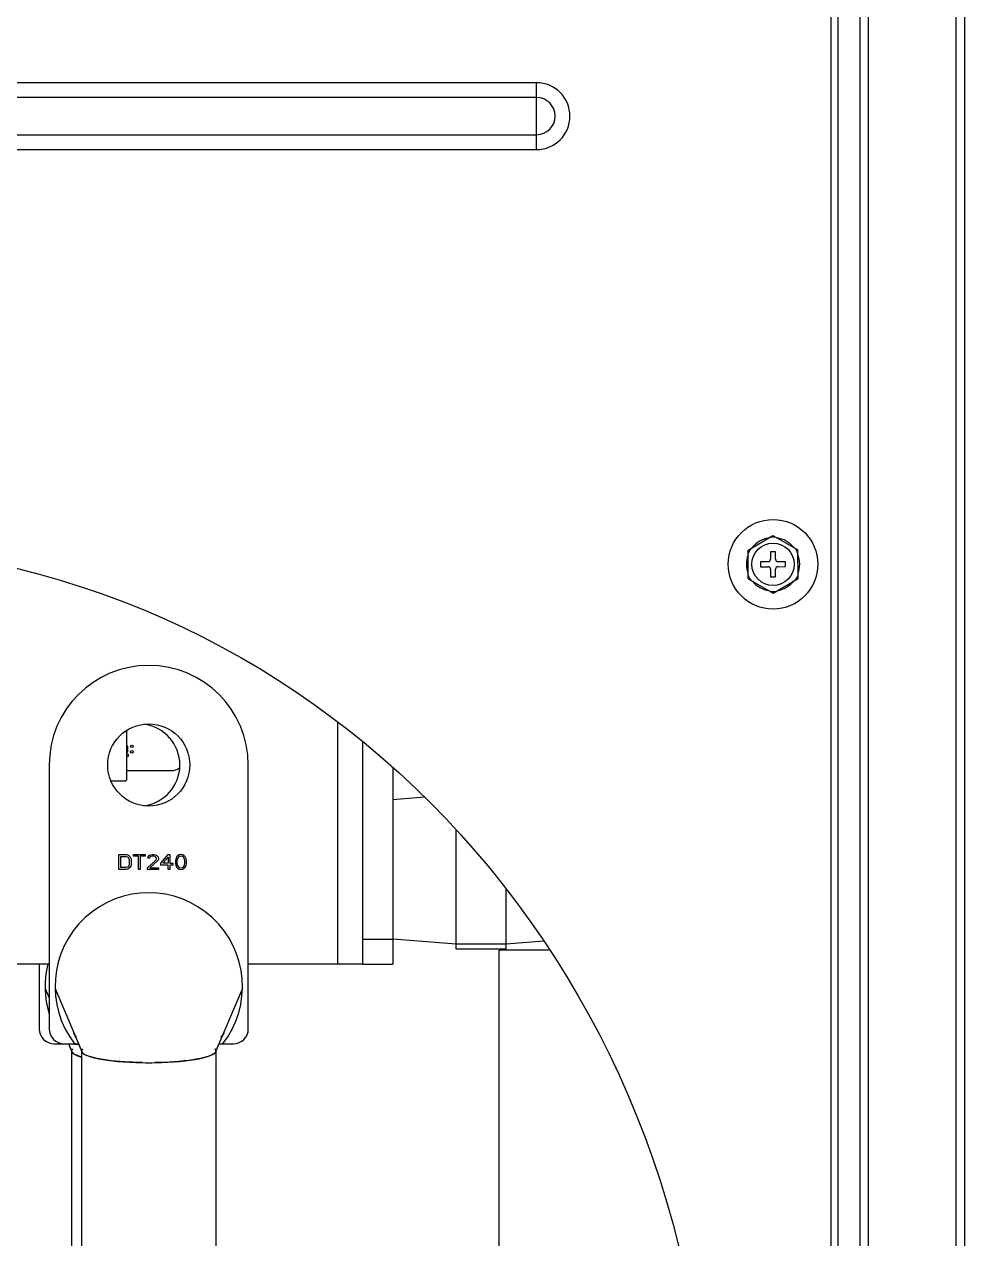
# Model space of a CAD drawing. Extents: x 59521 to 184406, y -1257 to 56672.
# Drawn here: x 80583.2 to 80772.1, y 18407.7 to 18651.6 of the extents above; entities that cross this region are included whole.
import ezdxf

# ---------------------------------------------------------------- set-up
doc = ezdxf.new("R2010")
doc.units = 0
doc.header["$MEASUREMENT"] = 0
doc.layers.get('0').update_dxf_attribs({"linetype": 'CONTINUOUS'})
for name, color, linetype in [('2303-00127-SM35-M8X9_XZW_0', 7, 'CONTINUOUS'), ('2401-01144-S-M6-16HWM_0', 7, 'CONTINUOUS'), ('4215-19371_3_0', 7, 'CONTINUOUS'), ('4215-19375_1_0', 7, 'CONTINUOUS'), ('4215-19912_1_0', 7, 'CONTINUOUS'), ('4217-19512_0', 7, 'CONTINUOUS'), ('BOARD_AA_0', 7, 'CONTINUOUS'), ('DT-240_0', 7, 'CONTINUOUS'), ('EXTRUDED-51305_AA_0', 7, 'CONTINUOUS'), ('EXTRUDED-52069_AA_0', 7, 'CONTINUOUS')]:
    doc.layers.add(name, color=color, linetype=linetype)

# ---------------------------------------------------------------- blocks, each defined once
blk = doc.blocks.new('A$C2059127E')
at = {"color": 87}
blk.add_ellipse((1420.13, 304.92), major_axis=(0, 188.03), ratio=0.950994, dxfattribs=at)
at = {"color": 87, "linetype": 'Continuous'}
blk.add_ellipse((1486.85, 391.29), major_axis=(13.5, 0), ratio=0.176327, start_param=-0.060036, end_param=0.158945, dxfattribs=at)
at = {"layer": '2303-00127-SM35-M8X9_XZW_0', "color": 87, "linetype": 'Continuous'}
for p, q in [((1542.32, 442.21), (1535.85, 441.7)), ((1548.6, 411.7), (1548.6, 435.71)), ((1558.6, 423.9), (1558.6, 411.7)), ((1548.6, 412.7), (1535.85, 413.7)), ((1558.6, 412.7), (1548.6, 412.7)), ((1566.25, 413.3), (1558.6, 412.7)), ((1558.6, 411.7), (1548.6, 411.7))]:
    blk.add_line(p, q, dxfattribs=at)
at = {"layer": '2401-01144-S-M6-16HWM_0', "color": 87, "linetype": 'Continuous'}
for p, q in [((1607.22, 491.84), (1612.2, 494.77)), ((1607.22, 491.84), (1612.2, 494.77)), ((1612.2, 494.77), (1617.22, 491.93)), ((1612.2, 494.77), (1617.22, 491.93)), ((1607.28, 486.07), (1607.22, 491.84)), ((1607.28, 486.07), (1607.22, 491.84)), ((1612.73, 491.5), (1611.73, 491.5)), ((1611.73, 491.5), (1611.74, 490)), ((1612.73, 491.5), (1611.73, 491.5)), ((1611.73, 491.5), (1611.74, 490)), ((1612.74, 490), (1612.73, 491.5)), ((1612.74, 490), (1612.73, 491.5)), ((1617.28, 486.16), (1617.22, 491.93)), ((1617.28, 486.16), (1617.22, 491.93)), ((1611.25, 489.49), (1609.75, 489.48)), ((1611.25, 489.49), (1609.75, 489.48)), ((1609.75, 489.48), (1609.75, 488.48)), ((1609.75, 489.48), (1609.75, 488.48)), ((1609.75, 488.48), (1611.25, 488.49)), ((1609.75, 488.48), (1611.25, 488.49)), ((1611.76, 488), (1611.77, 486.5)), ((1611.76, 488), (1611.77, 486.5)), ((1612.77, 486.5), (1612.76, 488)), ((1612.77, 486.5), (1612.76, 488)), ((1614.75, 489.52), (1613.25, 489.51)), ((1614.75, 489.52), (1613.25, 489.51)), ((1613.25, 488.51), (1614.75, 488.52)), ((1613.25, 488.51), (1614.75, 488.52)), ((1614.75, 488.52), (1614.75, 489.52)), ((1614.75, 488.52), (1614.75, 489.52)), ((1607.28, 486.07), (1612.3, 483.23)), ((1607.28, 486.07), (1612.3, 483.23)), ((1611.77, 486.5), (1612.77, 486.5)), ((1611.77, 486.5), (1612.77, 486.5)), ((1612.3, 483.23), (1617.28, 486.16)), ((1612.3, 483.23), (1617.28, 486.16))]:
    blk.add_line(p, q, dxfattribs=at)
for radius in [9, 9, 4.25, 4.25]:
    blk.add_circle((1612.25, 489), radius, dxfattribs=at)
for centre, radius, start, end in [((1612.25, 489), 5.35, 99.6691, 141.3485), ((1612.25, 489), 5.35, 99.6691, 141.3485), ((1612.25, 489), 5.47, 84.5164, 96.5013), ((1612.25, 489), 5.47, 84.5164, 96.5013), ((1612.25, 489), 5.35, 39.6691, 81.3485), ((1612.25, 489), 5.35, 39.6691, 81.3485), ((1612.25, 489), 5.35, 159.6691, 201.3485), ((1612.25, 489), 5.35, 159.6691, 201.3485), ((1612.25, 489), 5.47, 144.5164, 156.5013), ((1612.25, 489), 5.47, 144.5164, 156.5013), ((1612.25, 489), 5.47, 24.5164, 36.5013), ((1612.25, 489), 5.47, 24.5164, 36.5013), ((1612.25, 489), 5.35, 339.6691, 21.3485), ((1612.25, 489), 5.35, 339.6691, 21.3485), ((1611.24, 489.99), 0.5, 270.5088, 0.5088), ((1611.24, 489.99), 0.5, 270.5088, 0.5088), ((1611.26, 487.99), 0.5, 0.5088, 90.5088), ((1611.26, 487.99), 0.5, 0.5088, 90.5088), ((1613.24, 490.01), 0.5, 180.5088, 270.5088), ((1613.24, 490.01), 0.5, 180.5088, 270.5088), ((1613.26, 488.01), 0.5, 90.5088, 180.5088), ((1613.26, 488.01), 0.5, 90.5088, 180.5088), ((1612.25, 489), 5.47, 204.5164, 216.5013), ((1612.25, 489), 5.47, 204.5164, 216.5013), ((1612.25, 489), 5.35, 219.6691, 261.3485), ((1612.25, 489), 5.35, 219.6691, 261.3485), ((1612.25, 489), 5.35, 279.6691, 321.3485), ((1612.25, 489), 5.35, 279.6691, 321.3485), ((1612.25, 489), 5.47, 324.5164, 336.5013), ((1612.25, 489), 5.47, 324.5164, 336.5013), ((1612.25, 489), 5.47, 264.5164, 276.5013), ((1612.25, 489), 5.47, 264.5164, 276.5013)]:
    blk.add_arc(centre, radius, start, end, dxfattribs=at)
at = {"layer": '4215-19371_3_0', "color": 87, "linetype": 'Continuous'}
for p, q in [((1623.85, 1096.5), (1623.85, 101)), ((1623.85, 1095.1), (1623.85, 102.4)), ((1625.25, 1096.5), (1625.25, 101)), ((1625.25, 1096.5), (1625.25, 101)), ((1564.75, 585.71), (434.75, 585.71)), ((1564.75, 572.29), (1564.75, 585.71)), ((1564.75, 582.73), (434.75, 582.73)), ((434.75, 575.27), (1564.75, 575.27)), ((434.75, 572.29), (1564.75, 572.29))]:
    blk.add_line(p, q, dxfattribs=at)
for radius in [6.71, 3.73]:
    blk.add_arc((1564.75, 579), radius, 270, 90, dxfattribs=at)
at = {"layer": '4215-19375_1_0', "color": 87, "linetype": 'Continuous'}
for p, q in [((1649.05, 101), (1649.05, 2114)), ((1650.75, 101), (1650.75, 2114)), ((1629.75, 101), (1629.75, 2082)), ((1631.45, 103.2), (1631.45, 2082))]:
    blk.add_line(p, q, dxfattribs=at)
at = {"layer": '4215-19912_1_0', "color": 87, "linetype": 'Continuous'}
for p in [(1567.45, 411.5), (1557.25, 348.5)]:
    blk.add_line(p, (1557.25, 411.5), dxfattribs=at)
at = {"layer": '4217-19512_0', "color": 87, "linetype": 'Continuous'}
for p, q in [((1524.85, 408.7), (1524.85, 457.33)), ((1529.85, 408.7), (1529.85, 453.39)), ((1535.85, 448.27), (1535.85, 408.7)), ((1529.85, 413.7), (1535.85, 413.7)), ((1466.85, 408.7), (1458.85, 408.7)), ((1529.85, 408.7), (1506.85, 408.7)), ((1529.85, 408.7), (1535.85, 408.7))]:
    blk.add_line(p, q, dxfattribs=at)
at = {"layer": 'BOARD_AA_0', "color": 87, "linetype": 'Continuous'}
for p, q in [((1482.66, 451.49), (1482.66, 452.29)), ((1491.25, 447.49), (1482.44, 447.49)), ((1491.73, 447.52), (1491.25, 447.49)), ((1492.19, 447.63), (1491.73, 447.52)), ((1492.64, 447.81), (1492.19, 447.63)), ((1493.05, 448.07), (1492.64, 447.81))]:
    blk.add_line(p, q, dxfattribs=at)
for centre in [(1483.45, 452.44), (1483.45, 451.34)]:
    blk.add_circle(centre, 0.25, dxfattribs=at)
for centre, radius, start, end in [((1482.26, 452.29), 0.4, 359.9987, 62.011), ((1482.26, 451.49), 0.4, 297.9615, 359.9987), ((1482.56, 450.62), 0.25, 242.2348, 118.1424)]:
    blk.add_arc(centre, radius, start, end, dxfattribs=at)
at = {"layer": 'DT-240_0', "color": 87, "linetype": 'Continuous'}
for p, q in [((1466.85, 448.7), (1466.85, 395.7)), ((1506.85, 395.7), (1506.85, 448.7)), ((1480.85, 430.7), (1482.32, 430.7)), ((1480.85, 427.7), (1480.85, 430.7)), ((1481.22, 430.32), (1482.32, 430.32)), ((1481.22, 428.08), (1481.22, 430.32)), ((1482.32, 430.7), (1482.62, 430.64)), ((1482.32, 430.32), (1482.56, 430.25)), ((1482.56, 430.25), (1482.74, 430.13)), ((1482.62, 430.64), (1482.87, 430.51)), ((1482.74, 430.13), (1482.87, 429.93)), ((1482.87, 430.51), (1483.11, 430.25)), ((1482.87, 429.93), (1482.93, 429.68)), ((1482.93, 429.68), (1482.93, 428.72)), ((1483.11, 430.25), (1483.23, 430)), ((1483.23, 430), (1483.29, 429.68)), ((1483.29, 429.68), (1483.29, 428.72)), ((1483.78, 430.7), (1486.1, 430.7)), ((1483.78, 430.38), (1483.78, 430.7)), ((1484.76, 430.38), (1483.78, 430.38)), ((1484.76, 427.7), (1484.76, 430.38)), ((1486.1, 430.38), (1485.13, 430.38)), ((1485.13, 430.38), (1485.13, 427.7)), ((1486.1, 430.7), (1486.1, 430.38)), ((1486.59, 428.02), (1488.3, 429.61)), ((1486.65, 430), (1486.71, 430.25)), ((1486.96, 430), (1486.65, 430)), ((1486.71, 430.25), (1486.96, 430.51)), ((1486.96, 430.51), (1487.2, 430.64)), ((1487.08, 430.19), (1486.96, 430)), ((1487.26, 430.32), (1487.08, 430.19)), ((1488.61, 429.42), (1487.08, 428.02)), ((1487.2, 430.64), (1487.63, 430.7)), ((1487.57, 430.38), (1487.26, 430.32)), ((1487.81, 430.38), (1487.57, 430.38)), ((1487.63, 430.7), (1487.87, 430.7)), ((1488.12, 430.32), (1487.81, 430.38)), ((1487.87, 430.7), (1488.24, 430.64)), ((1488.3, 430.19), (1488.12, 430.32)), ((1488.24, 430.64), (1488.48, 430.51)), ((1488.42, 430), (1488.3, 430.19)), ((1488.3, 429.61), (1488.42, 429.87)), ((1488.42, 429.87), (1488.42, 430)), ((1488.48, 430.51), (1488.73, 430.25)), ((1488.73, 429.61), (1488.61, 429.42)), ((1488.73, 430.25), (1488.79, 430)), ((1488.79, 429.87), (1488.73, 429.61)), ((1488.79, 430), (1488.79, 429.87)), ((1489.28, 428.98), (1490.74, 430.7)), ((1489.71, 428.98), (1490.74, 430.19)), ((1490.74, 430.7), (1491.11, 430.7)), ((1490.74, 430.19), (1490.74, 428.98)), ((1491.11, 430.7), (1491.11, 428.98)), ((1492.27, 429.81), (1492.21, 429.49)), ((1492.21, 429.49), (1492.21, 428.91)), ((1492.33, 430), (1492.27, 429.81)), ((1492.45, 430.25), (1492.33, 430)), ((1492.64, 430.44), (1492.45, 430.25)), ((1492.58, 429.81), (1492.52, 429.42)), ((1492.52, 429.42), (1492.52, 428.98)), ((1492.82, 430.19), (1492.58, 429.81)), ((1492.94, 430.64), (1492.64, 430.44)), ((1493, 430.32), (1492.82, 430.19)), ((1493.31, 430.7), (1492.94, 430.64)), ((1493.31, 430.38), (1493, 430.32)), ((1493.68, 430.64), (1493.31, 430.7)), ((1493.62, 430.32), (1493.31, 430.38)), ((1493.8, 430.19), (1493.62, 430.32)), ((1493.98, 430.44), (1493.68, 430.64)), ((1494.04, 429.81), (1493.8, 430.19)), ((1494.16, 430.25), (1493.98, 430.44)), ((1494.1, 429.42), (1494.04, 429.81)), ((1494.1, 428.98), (1494.1, 429.42)), ((1494.29, 430), (1494.16, 430.25)), ((1494.35, 429.81), (1494.29, 430)), ((1494.41, 429.49), (1494.35, 429.81)), ((1494.41, 428.91), (1494.41, 429.49)), ((1482.32, 427.7), (1480.85, 427.7)), ((1482.32, 428.08), (1481.22, 428.08)), ((1482.56, 428.15), (1482.32, 428.08)), ((1482.62, 427.76), (1482.32, 427.7)), ((1482.74, 428.27), (1482.56, 428.15)), ((1482.87, 427.89), (1482.62, 427.76)), ((1482.87, 428.47), (1482.74, 428.27)), ((1482.93, 428.72), (1482.87, 428.47)), ((1483.11, 428.15), (1482.87, 427.89)), ((1483.23, 428.4), (1483.11, 428.15)), ((1483.29, 428.72), (1483.23, 428.4)), ((1485.13, 427.7), (1484.76, 427.7)), ((1486.59, 427.7), (1486.59, 428.02)), ((1488.79, 427.7), (1486.59, 427.7)), ((1487.08, 428.02), (1488.79, 428.02)), ((1488.79, 428.02), (1488.79, 427.7)), ((1489.28, 428.59), (1489.28, 428.98)), ((1490.74, 428.59), (1489.28, 428.59)), ((1490.74, 428.98), (1489.71, 428.98)), ((1490.74, 427.7), (1490.74, 428.59)), ((1491.11, 427.7), (1490.74, 427.7)), ((1491.11, 428.98), (1491.72, 428.98)), ((1491.72, 428.59), (1491.11, 428.59)), ((1491.11, 428.59), (1491.11, 427.7)), ((1491.72, 428.98), (1491.72, 428.59)), ((1492.21, 428.91), (1492.27, 428.59)), ((1492.27, 428.59), (1492.33, 428.4)), ((1492.33, 428.4), (1492.45, 428.15)), ((1492.45, 428.15), (1492.64, 427.96)), ((1492.52, 428.98), (1492.58, 428.59)), ((1492.58, 428.59), (1492.82, 428.21)), ((1492.64, 427.96), (1492.94, 427.76)), ((1492.82, 428.21), (1493, 428.08)), ((1492.94, 427.76), (1493.31, 427.7)), ((1493, 428.08), (1493.31, 428.02)), ((1493.31, 428.02), (1493.62, 428.08)), ((1493.31, 427.7), (1493.68, 427.76)), ((1493.62, 428.08), (1493.8, 428.21)), ((1493.68, 427.76), (1493.98, 427.96)), ((1493.8, 428.21), (1494.04, 428.59)), ((1493.98, 427.96), (1494.16, 428.15)), ((1494.04, 428.59), (1494.1, 428.98)), ((1494.16, 428.15), (1494.29, 428.4)), ((1494.29, 428.4), (1494.35, 428.59)), ((1494.35, 428.59), (1494.41, 428.91)), ((1464.85, 408.7), (1464.85, 395.7)), ((1466.04, 403.83), (1466.85, 401.91)), ((1468.04, 403.83), (1473.35, 391.29)), ((1505.66, 403.83), (1500.35, 391.29)), ((1467.85, 392.7), (1469.85, 392.7)), ((1469.85, 392.7), (1472.73, 392.7)), ((1470.73, 392.75), (1471.35, 391.29)), ((1470.73, 392.75), (1471.07, 391.91)), ((1472.03, 392.63), (1472.73, 392.64)), ((1472.73, 392.75), (1473.07, 391.91)), ((1500.64, 391.95), (1500.97, 392.75)), ((1500.97, 392.7), (1503.85, 392.7)), ((1501.67, 392.63), (1500.97, 392.64)), ((1471.07, 391.91), (1471.38, 391.13)), ((1471.38, 391.13), (1471.35, 391.29)), ((1471.35, 391.21), (1471.35, 332.7)), ((1473.07, 391.91), (1473.38, 391.13)), ((1473.38, 391.13), (1473.35, 391.29)), ((1473.35, 391.21), (1473.35, 332.7)), ((1500.32, 391.13), (1500.64, 391.95)), ((1500.35, 391.29), (1500.32, 391.13)), ((1500.35, 391.21), (1500.35, 332.7))]:
    blk.add_line(p, q, dxfattribs=at)
for points in [[(1471.81, 394.7), (1471.77, 394.76), (1471.79, 394.72), (1471.91, 394.5), (1472.07, 394.19), (1472.26, 393.81), (1472.46, 393.38), (1472.67, 392.9)], [(1472.31, 394.12), (1471.93, 394.55), (1471.81, 394.7)], [(1501.04, 392.91), (1501.25, 393.4), (1501.46, 393.85), (1501.66, 394.25), (1501.82, 394.57), (1501.9, 394.7)], [(1501.9, 394.7), (1501.93, 394.76), (1501.9, 394.72), (1501.67, 394.42), (1501.23, 393.97)]]:
    blk.add_lwpolyline(points, dxfattribs=at)
blk.add_circle((1486.85, 448.7), 8.25, dxfattribs=at)
for centre, radius, start, end in [((1486.85, 448.7), 20, 0, 180), ((1484.85, 448.7), 8.25, 276.9939, 83.0061), ((1486.85, 404.22), 18.82, 321.9783, 218.0217), ((1484.85, 404.22), 18.82, 166.2345, 196.925), ((1484.85, 404.22), 18.82, 166.1794, 166.2345), ((1467.85, 395.7), 3, 180, 270), ((1469.85, 395.7), 3, 180, 270), ((1503.85, 395.7), 3, 270, 0), ((1486.85, 465.16), 76.25, 269.0579, 270.9128)]:
    blk.add_arc(centre, radius, start, end, dxfattribs=at)
for centre, start_param, end_param in [((1484.85, 391.29), 9.266387, 9.424778), ((1484.85, 391.29), -3.083707, -3.081564), ((1484.85, 391.29), 3.201621, 3.692691), ((1486.85, 391.29), 9.266387, 9.424778), ((1486.85, 391.29), -3.083707, -3.081564), ((1486.85, 391.29), 3.201621, 6.22315), ((1486.85, 391.29), 0, 0.159572)]:
    blk.add_ellipse(centre, major_axis=(13.5, 0), ratio=0.176327, start_param=start_param, end_param=end_param, dxfattribs=at)
for points, knots in [([(1471.35, 391.29), (1471.35, 391.35), (1471.38, 391.49), (1471.47, 391.61), (1471.52, 391.67)], [0, 0, 0, 0, 0.460563, 1, 1, 1, 1]), ([(1472.28, 390.42), (1472.06, 390.52), (1471.72, 390.69), (1471.44, 390.99), (1471.38, 391.13)], [0, 0, 0, 0, 0.59907, 1, 1, 1, 1]), ([(1473.34, 390.04), (1473.15, 390.1), (1472.79, 390.21), (1472.43, 390.35), (1472.28, 390.42)], [0, 0, 0, 0, 0.538393, 1, 1, 1, 1]), ([(1473.35, 391.29), (1473.35, 391.35), (1473.38, 391.49), (1473.47, 391.61), (1473.52, 391.67)], [0, 0, 0, 0, 0.460563, 1, 1, 1, 1]), ([(1475.98, 389.88), (1475.63, 389.96), (1474.76, 390.23), (1473.6, 390.55), (1473.38, 391.13)], [0, 0, 0, 0, 0.364807, 1, 1, 1, 1]), ([(1500.12, 390.85), (1500.01, 390.75), (1499.28, 390.27), (1498.42, 390.04), (1497.72, 389.88)], [0, 0, 0, 0, 0.171584, 1, 1, 1, 1]), ([(1500.32, 391.13), (1500.3, 391.08), (1500.24, 390.98), (1500.16, 390.89), (1500.12, 390.85)], [0, 0, 0, 0, 0.461581, 1, 1, 1, 1]), ([(1485.6, 388.92), (1484.67, 388.93), (1481.45, 389.06), (1478.21, 389.34), (1475.98, 389.88)], [0, 0, 0, 0, 0.288047, 1, 1, 1, 1]), ([(1497.72, 389.88), (1497.09, 389.73), (1493.9, 389.14), (1490.65, 388.96), (1488.06, 388.92)], [0, 0, 0, 0, 0.201581, 1, 1, 1, 1])]:
    blk.add_open_spline(points, degree=3, knots=knots, dxfattribs=at)
at = {"layer": 'EXTRUDED-51305_AA_0', "color": 87, "linetype": 'Continuous'}
for p, q in [((1482.44, 452.09), (1482.61, 452.09)), ((1482.61, 451.49), (1482.44, 451.49)), ((1482.61, 452.09), (1482.61, 451.49))]:
    blk.add_line(p, q, dxfattribs=at)
at = {"layer": 'EXTRUDED-52069_AA_0', "color": 87, "linetype": 'Continuous'}
for p, q in [((1482.44, 445.7), (1482.44, 455.65)), ((1479.25, 445.5), (1482.25, 445.5)), ((1482.25, 445.5), (1482.44, 445.7))]:
    blk.add_line(p, q, dxfattribs=at)

msp = doc.modelspace()

# ---------------------------------------------------------------- block references
at = {"color": 3}
msp.add_blockref('A$C2059127E', (79121.361, 18054.172), dxfattribs=at)

doc.saveas('drawing.dxf')
